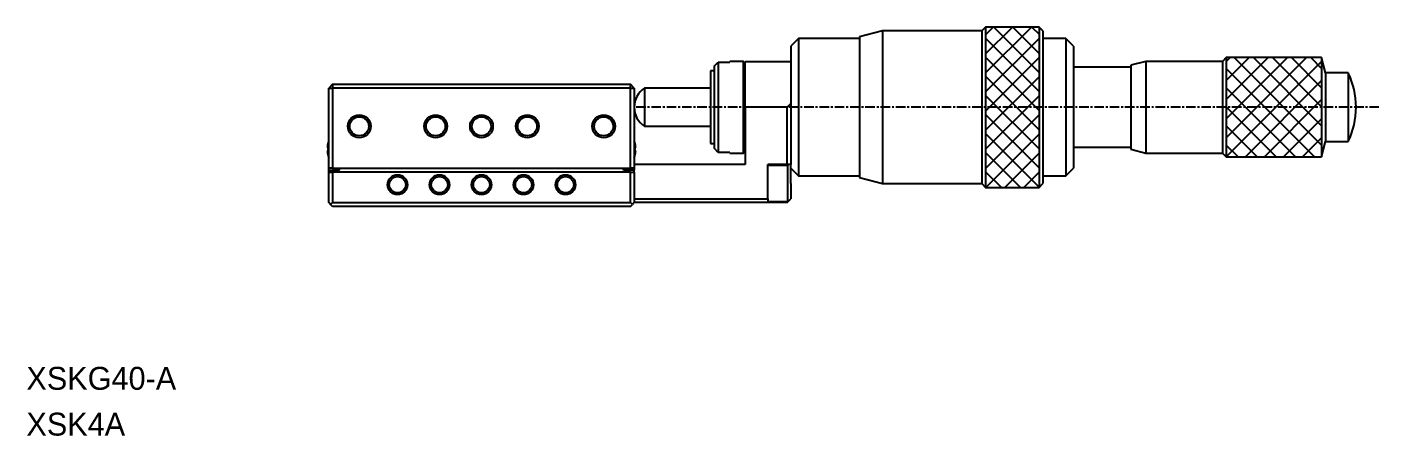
# Model space of a CAD drawing. Extents: x 431 to 795, y 271 to 454.
# Drawn here: x 431.4 to 608.4, y 270.7 to 324.2 of the extents above; entities that cross this region are included whole.
import ezdxf

# ---------------------------------------------------------------- set-up
doc = ezdxf.new("R2010")
doc.units = 0
doc.linetypes.add('CENTER', pattern=[2, 1.25, -0.25, 0.25, -0.25])
doc.layers.get('0').update_dxf_attribs({"linetype": 'CONTINUOUS'})
doc.layers.add('CENTER', color=1, linetype='CENTER')

msp = doc.modelspace()

# ---------------------------------------------------------------- linework, layer by layer
at = {"color": 7, "linetype": 'CONTINUOUS'}
for p, q in [((556.93, 324.21), (556.43, 323.71)), ((563.93, 324.21), (556.93, 324.21)), ((556.93, 324.21), (556.93, 303.21)), ((564.43, 323.71), (563.93, 324.21)), ((563.93, 324.21), (563.93, 303.21)), ((532.43, 322.71), (531.43, 321.71)), ((540.43, 322.71), (532.43, 322.71)), ((532.43, 322.71), (532.43, 304.71)), ((543.43, 323.71), (540.43, 322.91)), ((540.43, 322.91), (540.43, 304.51)), ((556.43, 323.71), (543.43, 323.71)), ((543.43, 323.71), (543.43, 303.71)), ((556.43, 323.71), (556.43, 303.71)), ((564.43, 323.71), (564.43, 303.71)), ((567.43, 322.71), (564.43, 322.71)), ((568.43, 321.71), (567.43, 322.71)), ((567.43, 322.71), (567.43, 304.71)), ((531.43, 321.71), (531.43, 316.06)), ((568.43, 321.71), (568.43, 305.71)), ((521.43, 319.11), (521.93, 319.62)), ((521.43, 308.3), (521.43, 319.11)), ((521.93, 319.62), (523.43, 319.62)), ((521.93, 319.62), (521.93, 307.79)), ((525.23, 319.71), (523.43, 319.71)), ((523.43, 319.62), (523.43, 319.71)), ((525.43, 319.51), (525.23, 319.71)), ((525.23, 307.71), (525.23, 319.71)), ((525.43, 319.71), (531.43, 319.71)), ((525.43, 313.71), (525.43, 319.71)), ((575.93, 318.96), (568.43, 318.96)), ((577.93, 319.71), (575.93, 319.21)), ((575.93, 319.21), (575.93, 308.21)), ((587.93, 319.71), (577.93, 319.71)), ((577.93, 319.71), (577.93, 307.71)), ((588.43, 320.21), (587.93, 319.71)), ((587.93, 319.71), (587.93, 307.71)), ((600.93, 320.21), (588.43, 320.21)), ((588.43, 320.21), (588.43, 307.21)), ((601.43, 318.21), (600.93, 320.21)), ((600.93, 320.21), (600.93, 307.21)), ((521.43, 318.46), (520.93, 318.46)), ((520.93, 318.46), (520.93, 308.96)), ((604.42, 318.21), (601.43, 318.21)), ((601.43, 318.21), (601.43, 309.21)), ((604.42, 318.21), (604.42, 309.21)), ((471.43, 316.71), (470.93, 316.21)), ((470.93, 305.71), (470.93, 316.21)), ((470.93, 316.21), (471.43, 316.21)), ((471.43, 316.71), (510.43, 316.71)), ((471.43, 316.71), (471.43, 316.21)), ((510.43, 316.21), (471.43, 316.21)), ((471.43, 316.21), (471.43, 305.71)), ((510.93, 316.21), (510.43, 316.71)), ((510.43, 316.21), (510.43, 316.71)), ((510.43, 316.21), (510.93, 316.21)), ((510.43, 305.71), (510.43, 316.21)), ((510.93, 316.21), (510.93, 305.71)), ((520.93, 316.21), (512.27, 316.21)), ((512.27, 316.21), (512.27, 311.21)), ((531.43, 316.06), (531.43, 314.21)), ((530.93, 313.71), (525.43, 313.71)), ((525.43, 313.71), (525.43, 306.21)), ((530.93, 313.71), (531.43, 314.21)), ((530.93, 306.21), (530.93, 313.71)), ((531.43, 314.21), (531.43, 306.21)), ((495.78, 310.71), (495.77, 310.71)), ((512.27, 311.21), (520.93, 311.21)), ((470.74, 308.39), (470.86, 308.39)), ((470.86, 308.03), (470.74, 308.03)), ((470.86, 309.09), (470.86, 309.09)), ((470.86, 308.39), (470.86, 308.03)), ((511, 309.09), (511.01, 309.09)), ((511, 308.03), (511, 308.39)), ((511, 308.39), (511.12, 308.39)), ((511.12, 308.03), (511, 308.03)), ((520.93, 308.96), (521.43, 308.96)), ((521.93, 307.79), (521.43, 308.3)), ((568.43, 308.46), (575.93, 308.46)), ((575.93, 308.21), (577.93, 307.71)), ((600.93, 307.21), (601.43, 309.21)), ((601.43, 309.21), (604.42, 309.21)), ((470.86, 307.32), (470.86, 307.32)), ((511.01, 307.32), (511, 307.32)), ((523.43, 307.79), (521.93, 307.79)), ((523.43, 307.71), (523.43, 307.79)), ((523.43, 307.71), (525.23, 307.71)), ((525.23, 307.71), (525.43, 307.91)), ((577.93, 307.71), (587.93, 307.71)), ((587.93, 307.71), (588.43, 307.21)), ((588.43, 307.21), (600.93, 307.21)), ((470.93, 305.46), (470.93, 305.71)), ((471.43, 305.71), (470.93, 305.71)), ((470.93, 305.21), (470.93, 305.46)), ((470.93, 305.46), (472.33, 305.46)), ((470.93, 305.21), (471.43, 305.21)), ((470.93, 301.21), (470.93, 305.21)), ((471.43, 305.71), (510.43, 305.71)), ((510.43, 305.21), (471.43, 305.21)), ((471.43, 305.21), (471.43, 301.21)), ((472.33, 305.46), (472.33, 305.71)), ((509.53, 305.46), (509.53, 305.71)), ((510.93, 305.46), (509.53, 305.46)), ((510.93, 305.71), (510.43, 305.71)), ((510.43, 305.21), (510.93, 305.21)), ((510.43, 301.21), (510.43, 305.21)), ((525.43, 306.21), (510.93, 306.21)), ((510.93, 305.71), (510.93, 305.46)), ((510.93, 305.21), (510.93, 305.46)), ((510.93, 305.21), (510.93, 301.21)), ((528.43, 301.71), (528.43, 306.21)), ((530.93, 306.21), (528.43, 306.21)), ((531.03, 306.06), (528.43, 306.06)), ((531.43, 306.21), (530.93, 306.21)), ((531.03, 301.36), (531.03, 306.06)), ((531.43, 303.71), (531.43, 306.21)), ((531.43, 305.71), (532.43, 304.71)), ((532.43, 304.71), (540.43, 304.71)), ((540.43, 304.51), (543.43, 303.71)), ((564.43, 304.71), (567.43, 304.71)), ((567.43, 304.71), (568.43, 305.71)), ((531.43, 303.71), (531.43, 301.71)), ((543.43, 303.71), (556.43, 303.71)), ((556.43, 303.71), (556.93, 303.21)), ((556.93, 303.21), (563.93, 303.21)), ((563.93, 303.21), (564.43, 303.71)), ((471.18, 300.96), (470.93, 301.21)), ((471.43, 301.21), (471.18, 300.96)), ((471.43, 300.71), (471.18, 300.96)), ((471.43, 301.21), (510.43, 301.21)), ((510.68, 300.96), (510.43, 301.21)), ((510.43, 300.71), (510.68, 300.96)), ((510.93, 301.21), (510.68, 300.96)), ((510.93, 301.71), (528.43, 301.71)), ((528.43, 301.21), (510.93, 301.21)), ((528.43, 301.71), (528.43, 301.21)), ((528.43, 301.36), (531.03, 301.36)), ((530.93, 301.21), (528.43, 301.21)), ((530.93, 301.21), (531.43, 301.71)), ((510.43, 300.71), (471.43, 300.71))]:
    msp.add_line(p, q, dxfattribs=at)
at = {"color": 3, "linetype": 'CONTINUOUS'}
for p, q in [((556.93, 318.2), (562.94, 324.21)), ((556.93, 320.7), (560.44, 324.21)), ((556.93, 323.2), (557.94, 324.21)), ((557.99, 324.21), (563.93, 318.26)), ((560.49, 324.21), (563.93, 320.76)), ((562.99, 324.21), (563.93, 323.26)), ((556.93, 322.76), (563.93, 315.76)), ((556.93, 315.7), (563.93, 322.7)), ((556.93, 320.26), (563.93, 313.26)), ((556.93, 313.2), (563.93, 320.2)), ((588.43, 309.7), (598.94, 320.21)), ((588.43, 312.2), (596.44, 320.21)), ((588.43, 314.7), (593.94, 320.21)), ((588.43, 317.2), (591.44, 320.21)), ((588.43, 319.7), (588.94, 320.21)), ((588.43, 318.76), (599.99, 307.21)), ((588.44, 307.21), (600.93, 319.7)), ((589.49, 320.21), (600.93, 308.76)), ((591.99, 320.21), (600.93, 311.26)), ((594.49, 320.21), (600.93, 313.76)), ((596.99, 320.21), (600.93, 316.26)), ((599.49, 320.21), (600.93, 318.76)), ((556.93, 317.76), (563.93, 310.76)), ((556.93, 310.7), (563.93, 317.7)), ((590.94, 307.21), (600.93, 317.2)), ((556.93, 315.26), (563.93, 308.26)), ((556.93, 308.2), (563.93, 315.2)), ((588.43, 316.26), (597.49, 307.21)), ((588.43, 313.76), (594.99, 307.21)), ((593.44, 307.21), (600.93, 314.7)), ((508.16, 311.45), (508.12, 311.58)), ((556.93, 312.76), (563.93, 305.76)), ((556.93, 305.7), (563.93, 312.7)), ((595.94, 307.21), (600.93, 312.2)), ((556.93, 310.26), (563.93, 303.26)), ((556.94, 303.21), (563.93, 310.2)), ((588.43, 311.26), (592.49, 307.21)), ((588.43, 308.76), (589.99, 307.21)), ((598.44, 307.21), (600.93, 309.7)), ((556.93, 307.76), (561.49, 303.21)), ((559.44, 303.21), (563.93, 307.7)), ((556.93, 305.26), (558.99, 303.21)), ((561.94, 303.21), (563.93, 305.2))]:
    msp.add_line(p, q, dxfattribs=at)
for centre, radius in [((474.93, 311.21), 1.5), ((484.93, 311.21), 1.5), ((490.93, 311.21), 1.5), ((496.93, 311.21), 1.5), ((506.93, 311.21), 1.5), ((479.93, 303.56), 1.3), ((485.43, 303.56), 1.3), ((490.93, 303.56), 1.3), ((496.43, 303.56), 1.3), ((501.93, 303.56), 1.3)]:
    msp.add_circle(centre, radius, dxfattribs=at)
at = {"color": 7, "linetype": 'CONTINUOUS'}
for centre, radius in [((474.93, 311.21), 1.25), ((484.93, 311.21), 1.25), ((490.93, 311.21), 1.25), ((496.93, 311.21), 1.25), ((506.93, 311.21), 1.25), ((479.93, 303.56), 1.07), ((485.43, 303.56), 1.07), ((490.93, 303.56), 1.07), ((496.43, 303.56), 1.07), ((501.93, 303.56), 1.07)]:
    msp.add_circle(centre, radius, dxfattribs=at)
for centre, radius, start, end in [((594.93, 313.71), 10.5, 0, 25.3769), ((513.93, 313.71), 3, 123.5573, 180), ((513.93, 313.71), 3, 180, 236.4427), ((594.93, 313.71), 10.5, 334.6231, 0), ((473.93, 308.21), 3.19, 163.8933, 176.7703), ((473.93, 308.21), 3.19, 183.2297, 196.1067), ((473.93, 308.21), 3.2, 159.6359, 163.8775), ((507.93, 308.21), 3.2, 16.1225, 20.3641), ((507.93, 308.21), 3.19, 3.2297, 16.1067), ((507.93, 308.21), 3.19, 343.8933, 356.7703), ((473.93, 308.21), 3.2, 196.1225, 200.3641), ((507.93, 308.21), 3.2, 339.6359, 343.8775)]:
    msp.add_arc(centre, radius, start, end, dxfattribs=at)
at = {"layer": 'CENTER', "color": 1, "linetype": 'CENTER'}
msp.add_line((608.43, 313.71), (510.93, 313.71), dxfattribs=at)

# ---------------------------------------------------------------- texts
at = {"color": 7, "linetype": 'CONTINUOUS'}
for s, p in [('XSKG40-A', (431.34, 276.71)), ('XSK4A', (431.34, 270.71))]:
    msp.add_text(s, height=3, dxfattribs=at).set_placement(p)

doc.saveas('drawing.dxf')
